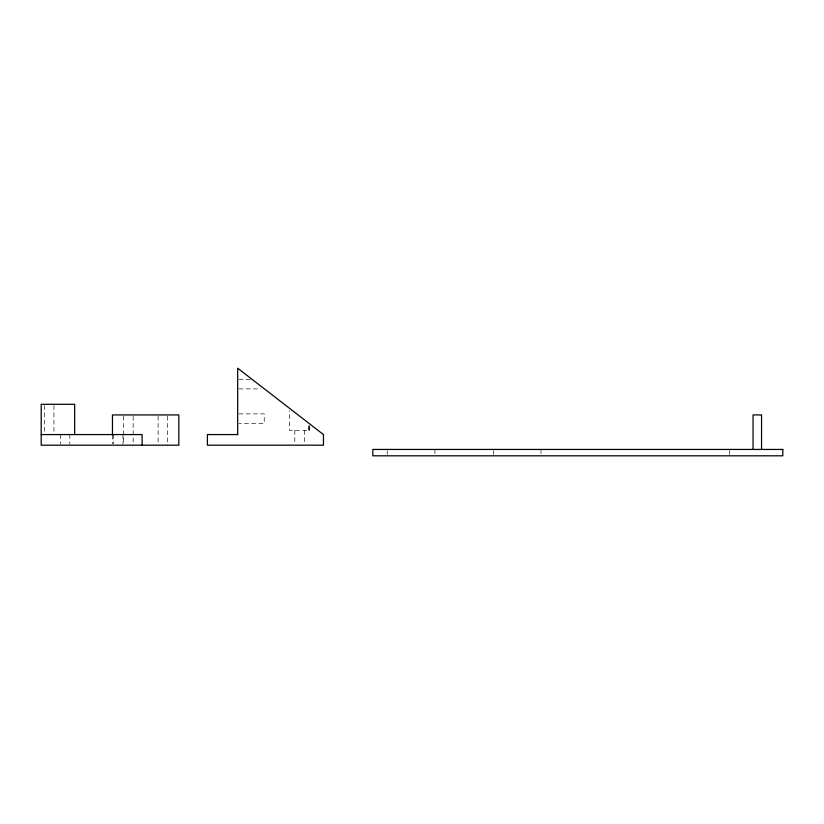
<?xml version="1.0" encoding="UTF-8"?>
<svg xmlns="http://www.w3.org/2000/svg" width="824" height="824" viewBox="0 0 824 824"><rect width="100%" height="100%" fill="white"/><g stroke="black" fill="none" stroke-linecap="round" stroke-linejoin="round"><path stroke-width="0.62" stroke-dasharray="4.12 3.09" d="M238.888 379.349L252.113 379.349M238.96 388.887L260.611 388.887M238.95 413.885L264.236 413.885L264.236 423.392L238.95 423.392M729.693 450.718L729.693 454.539M540.997 449.441L540.997 454.539M493.566 450.718L493.566 454.539M434.907 449.441L434.907 454.539M387.228 450.718L387.228 454.539M309.639 426.029L309.639 430.324L289.471 430.324L289.471 410.713M309.556 425.987L309.556 430.324M309.031 426.863L309.031 430.324M308.784 425.586L308.784 430.324M304.303 430.324L304.303 443.951M294.796 430.324L294.796 443.951M167.684 416.182L167.684 445.187M158.126 416.182L158.126 445.187M133.158 416.182L133.158 445.187M123.61 416.182L123.61 443.93M122.982 434.567L122.982 444.012M113.424 434.567L113.424 444.012M112.455 435.103L112.455 443.93M69.834 434.567L69.834 444.012M60.358 434.567L60.358 444.012M53.941 405.562L53.941 434.567M44.383 405.562L44.393 434.567"/><path stroke-width="1.24" d="M41.2 434.567L142.099 434.567L142.099 445.187M761.551 449.441L761.561 414.925L753.064 414.925L753.064 449.441M112.455 435.103L112.455 414.925L178.839 414.925L178.839 445.187L41.2 445.187L41.2 404.296L74.654 404.296L74.654 434.567M237.683 434.567L207.411 434.567L207.411 445.187L323.451 445.187L323.451 434.567L237.683 368.194L237.683 434.567M782.8 449.441L372.839 449.441L372.839 455.806L782.8 455.806L782.8 449.441"/></g></svg>
